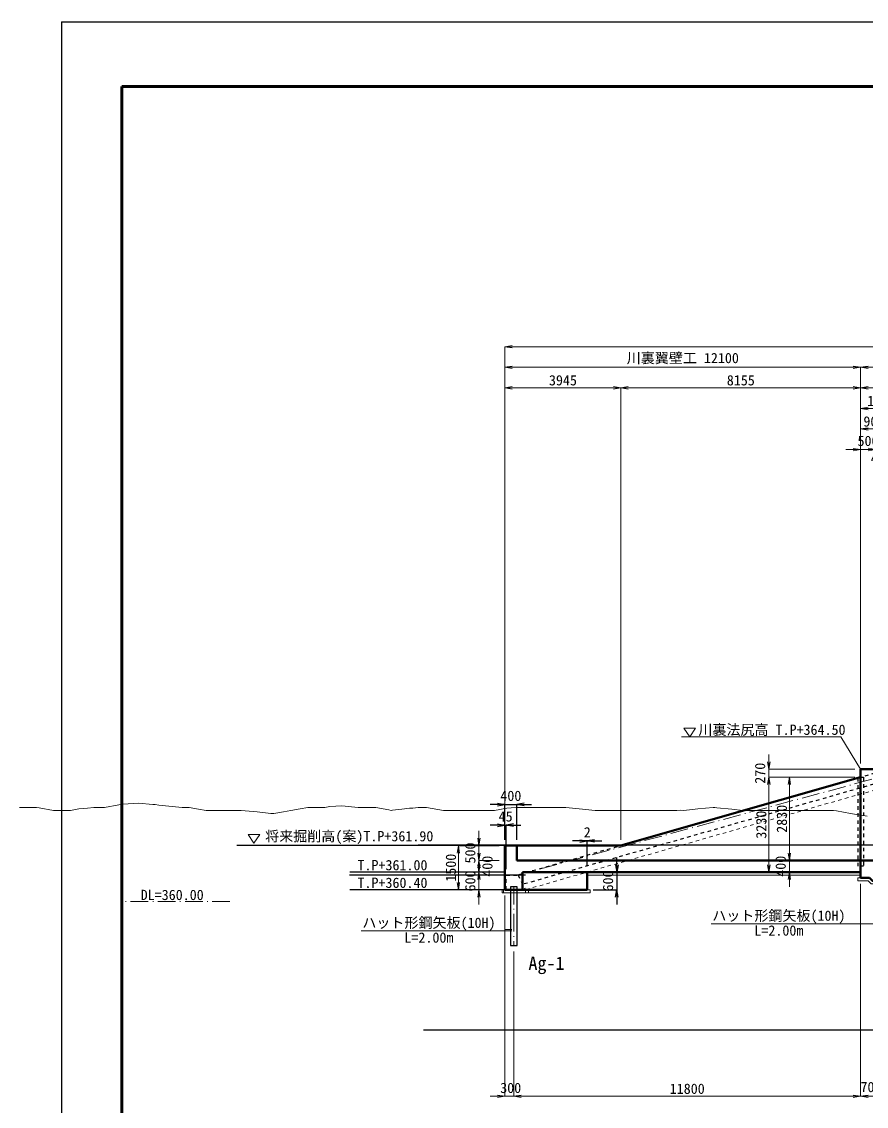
# Model space of a CAD drawing. Header units: millimetres. Extents: x 432273 to 1023813, y -32657 to 705940.
# Drawn here: x 713780 to 742511, y -10163 to 26743 of the extents above; entities that cross this region are included whole.
import ezdxf
from ezdxf.enums import TextEntityAlignment as Align

# ---------------------------------------------------------------- set-up
doc = ezdxf.new("R2010")
doc.units = ezdxf.units.MM
doc.header["$LTSCALE"] = 100
doc.header["$PDSIZE"] = 300
for name, pattern in [('SXF_一点短鎖線', [9.25, 6, -1.5, 0.25, -1.5]), ('SXF_跳び破線', [12, 6, -6]), ('破線1', [7.5, 6, -1.5])]:
    doc.linetypes.add(name, pattern=pattern)
doc.layers.get('Defpoints').update_dxf_attribs({"color": 153})
for name, color, linetype, lineweight in [('D-BGD', 7, 'Continuous', 13), ('D-BMK', 2, 'SXF_一点短鎖線', 13), ('D-BYP-STR3', 3, 'Continuous', 25), ('D-BYP-STR4', 6, 'Continuous', 25), ('D-BYP-STR6', 2, 'SXF_一点短鎖線', 13), ('D-BYP-STR7', 2, 'Continuous', 13), ('D-STR', 1, 'Continuous', 50), ('D-STR-DIM', 7, 'Continuous', 13), ('D-STR-HTXT', 7, 'Continuous', 13), ('D-STR-TXT', 7, 'Continuous', 13), ('D-TTL', 2, 'Continuous', 140)]:
    doc.layers.add(name, color=color, linetype=linetype, lineweight=lineweight)
doc.layers.add('D-WORK2', color=11, linetype='Continuous', plot=False)
doc.layers.add('地層線', color=7, linetype='Continuous')
doc.styles.add('MS ゴシック', font='MS Gothic.ttf')
doc.styles.add('MS-Gothic_5', font='MS Gothic.ttf', dxfattribs={"height": 5})
doc.styles.add('ＭＳ ゴシック', font='MS Gothic.ttf')
doc.dimstyles.new('DIM-100-F', dxfattribs={"dimscale": 100, "dimtxt": 3.5, "dimasz": 2.5, "dimexe": 0, "dimexo": 2, "dimgap": 0.8, "dimtad": 1, "dimdec": 0, "dimzin": 0, "dimdsep": 46, "dimtxsty": 'MS ゴシック', "dimblk": 'OPEN', "dimcen": 0.1, "dimclrd": 256, "dimclre": 256, "dimclrt": 256, "dimaunit": 1, "dimadec": 4, "dimazin": 0, "dimtfac": 1, "dimtdec": 0, "dimtmove": 2, "dimatfit": 3, "dimldrblk": 'OPEN', "dimfxl": 1, "dimtolj": 1, "dimtzin": 0, "dimlwd": -1, "dimlwe": -1, "dimarcsym": 2})

# ---------------------------------------------------------------- blocks, each defined once
blk = doc.blocks.new('_Open')
at = {"color": 0, "linetype": 'ByBlock', "lineweight": -2}
for p, q in [((-1, 0.17), (0, 0)), ((-1, -0.17), (0, 0)), ((0, 0), (-1, 0))]:
    blk.add_line(p, q, dxfattribs=at)
blk = doc.blocks.new('*D238')
at = {"layer": 'D-STR-DIM', "ltscale": 0.2, "transparency": 16777216}
for p, q in [((742319, -2594), (742319, -9822)), ((743019, -4494), (743019, -9822)), ((742769, -9822), (742569, -9822))]:
    blk.add_line(p, q, dxfattribs=at)
at = {"layer": 'Defpoints', "color": 0, "ltscale": 0.2, "transparency": 16777216}
for p in [(742319, -2394), (743019, -4294), (742319, -9822)]:
    blk.add_point(p, dxfattribs=at)
at = {"layer": 'D-STR-DIM', "ltscale": 0.2, "transparency": 16777216, "xscale": 250, "yscale": 250, "zscale": 250, "rotation": 180}
blk.add_blockref('_Open', (742319, -9822), dxfattribs=at)
at = {"layer": 'D-STR-DIM', "ltscale": 0.2, "transparency": 16777216, "xscale": 250, "yscale": 250, "zscale": 250}
blk.add_blockref('_Open', (743019, -9822), dxfattribs=at)
at = {"layer": 'D-STR-DIM', "ltscale": 0.2, "transparency": 16777216, "insert": (742669, -9509), "char_height": 350, "attachment_point": 5, "style": 'MS ゴシック'}
blk.add_mtext('\\A1;700', dxfattribs=at)
blk = doc.blocks.new('*D58')
at = {"layer": 'D-STR-DIM', "ltscale": 0.2, "transparency": 16777216}
for p, q in [((734164, -1094), (734164, 14284)), ((742069, 14284), (734414, 14284)), ((742319, 1506), (742319, 14284))]:
    blk.add_line(p, q, dxfattribs=at)
at = {"layer": 'Defpoints', "color": 0, "ltscale": 0.2, "transparency": 16777216}
for p in [(734164, 14284), (742319, 1306), (734164, -1294)]:
    blk.add_point(p, dxfattribs=at)
at = {"layer": 'D-STR-DIM', "ltscale": 0.2, "transparency": 16777216, "xscale": 250, "yscale": 250, "zscale": 250, "rotation": 180}
blk.add_blockref('_Open', (734164, 14284), dxfattribs=at)
at = {"layer": 'D-STR-DIM', "ltscale": 0.2, "transparency": 16777216, "xscale": 250, "yscale": 250, "zscale": 250}
blk.add_blockref('_Open', (742319, 14284), dxfattribs=at)
at = {"layer": 'D-STR-DIM', "ltscale": 0.2, "transparency": 16777216, "insert": (738242, 14539), "char_height": 350, "attachment_point": 5, "style": 'MS ゴシック'}
blk.add_mtext('\\A1;8155', dxfattribs=at)
blk = doc.blocks.new('*D241')
at = {"layer": 'D-STR-DIM', "ltscale": 0.2, "transparency": 16777216}
for p, q in [((729335, -1044), (729335, -794)), ((730019, -1294), (729335, -1294)), ((729335, -1794), (729335, -1294)), ((730019, -1794), (729335, -1794)), ((729335, -2044), (729335, -2294))]:
    blk.add_line(p, q, dxfattribs=at)
at = {"layer": 'Defpoints', "color": 0, "ltscale": 0.2, "transparency": 16777216}
for p in [(729335, -1294), (730219, -1294), (730219, -1794)]:
    blk.add_point(p, dxfattribs=at)
at = {"layer": 'D-STR-DIM', "ltscale": 0.2, "transparency": 16777216, "xscale": 250, "yscale": 250, "zscale": 250}
for p, rotation in [((729335, -1294), 270), ((729335, -1794), 90)]:
    blk.add_blockref('_Open', p, dxfattribs=dict(at, rotation=rotation))
at = {"layer": 'D-STR-DIM', "ltscale": 0.2, "transparency": 16777216, "insert": (729040, -1544), "char_height": 350, "attachment_point": 5, "rotation": 90, "style": 'MS ゴシック'}
blk.add_mtext('\\A1;500', dxfattribs=at)
blk = doc.blocks.new('*D242')
at = {"layer": 'D-STR-DIM', "ltscale": 0.2, "transparency": 16777216}
for p, q in [((729335, -1544), (729335, -1294)), ((730019, -1794), (729335, -1794)), ((729335, -1794), (729335, -2194)), ((730019, -2194), (729335, -2194)), ((729335, -2444), (729335, -2694))]:
    blk.add_line(p, q, dxfattribs=at)
at = {"layer": 'Defpoints', "color": 0, "ltscale": 0.2, "transparency": 16777216}
for p in [(730219, -1794), (729335, -2194), (730219, -2194)]:
    blk.add_point(p, dxfattribs=at)
at = {"layer": 'D-STR-DIM', "ltscale": 0.2, "transparency": 16777216, "xscale": 250, "yscale": 250, "zscale": 250}
for p, rotation in [((729335, -1794), 270), ((729335, -2194), 90)]:
    blk.add_blockref('_Open', p, dxfattribs=dict(at, rotation=rotation))
at = {"layer": 'D-STR-DIM', "ltscale": 0.2, "transparency": 16777216, "insert": (729622, -1994), "char_height": 350, "attachment_point": 5, "rotation": 90, "style": 'MS ゴシック'}
blk.add_mtext('\\A1;400', dxfattribs=at)
blk = doc.blocks.new('*D70')
at = {"layer": 'D-STR-DIM', "ltscale": 0.2, "transparency": 16777216}
for p, q in [((742319, -2594), (742319, -9822)), ((730519, -4894), (730519, -9822)), ((742069, -9822), (730769, -9822))]:
    blk.add_line(p, q, dxfattribs=at)
at = {"layer": 'Defpoints', "color": 0, "ltscale": 0.2, "transparency": 16777216}
for p in [(742319, -2394), (730519, -4694), (730519, -9822)]:
    blk.add_point(p, dxfattribs=at)
at = {"layer": 'D-STR-DIM', "ltscale": 0.2, "transparency": 16777216, "xscale": 250, "yscale": 250, "zscale": 250, "rotation": 180}
blk.add_blockref('_Open', (730519, -9822), dxfattribs=at)
at = {"layer": 'D-STR-DIM', "ltscale": 0.2, "transparency": 16777216, "xscale": 250, "yscale": 250, "zscale": 250}
blk.add_blockref('_Open', (742319, -9822), dxfattribs=at)
at = {"layer": 'D-STR-DIM', "ltscale": 0.2, "transparency": 16777216, "insert": (736419, -9567), "char_height": 350, "attachment_point": 5, "style": 'MS ゴシック'}
blk.add_mtext('\\A1;11800', dxfattribs=at)
blk = doc.blocks.new('*D72')
at = {"layer": 'D-STR-DIM', "ltscale": 0.2, "transparency": 16777216}
for p, q in [((730219, -1094), (730219, 14284)), ((733914, 14284), (730469, 14284)), ((734164, -1094), (734164, 14284))]:
    blk.add_line(p, q, dxfattribs=at)
at = {"layer": 'Defpoints', "color": 0, "ltscale": 0.2, "transparency": 16777216}
for p in [(730219, 14284), (730219, -1294), (734164, -1294)]:
    blk.add_point(p, dxfattribs=at)
at = {"layer": 'D-STR-DIM', "ltscale": 0.2, "transparency": 16777216, "xscale": 250, "yscale": 250, "zscale": 250, "rotation": 180}
blk.add_blockref('_Open', (730219, 14284), dxfattribs=at)
at = {"layer": 'D-STR-DIM', "ltscale": 0.2, "transparency": 16777216, "xscale": 250, "yscale": 250, "zscale": 250}
blk.add_blockref('_Open', (734164, 14284), dxfattribs=at)
at = {"layer": 'D-STR-DIM', "ltscale": 0.2, "transparency": 16777216, "insert": (732192, 14539), "char_height": 350, "attachment_point": 5, "style": 'MS ゴシック'}
blk.add_mtext('\\A1;3945', dxfattribs=at)
blk = doc.blocks.new('*D81')
at = {"layer": 'D-STR-DIM', "ltscale": 0.2, "transparency": 16777216}
for p, q in [((730219, -2994), (730219, -9822)), ((730519, -4894), (730519, -9822)), ((729969, -9822), (729719, -9822)), ((730219, -9822), (730519, -9822)), ((730769, -9822), (731019, -9822))]:
    blk.add_line(p, q, dxfattribs=at)
at = {"layer": 'Defpoints', "color": 0, "ltscale": 0.2, "transparency": 16777216}
for p in [(730219, -2794), (730519, -4694), (730519, -9822)]:
    blk.add_point(p, dxfattribs=at)
at = {"layer": 'D-STR-DIM', "ltscale": 0.2, "transparency": 16777216, "xscale": 250, "yscale": 250, "zscale": 250}
blk.add_blockref('_Open', (730219, -9822), dxfattribs=at)
at = {"layer": 'D-STR-DIM', "ltscale": 0.2, "transparency": 16777216, "xscale": 250, "yscale": 250, "zscale": 250, "rotation": 180}
blk.add_blockref('_Open', (730519, -9822), dxfattribs=at)
at = {"layer": 'D-STR-DIM', "ltscale": 0.2, "transparency": 16777216, "insert": (730414, -9538), "char_height": 350, "attachment_point": 5, "style": 'MS ゴシック'}
blk.add_mtext('\\A1;300', dxfattribs=at)
blk = doc.blocks.new('*D90')
at = {"layer": 'D-STR-DIM', "ltscale": 0.2, "transparency": 16777216}
for p, q in [((730219, -1094), (730219, 14984)), ((730469, 14984), (742069, 14984)), ((742319, 1506), (742319, 14984))]:
    blk.add_line(p, q, dxfattribs=at)
at = {"layer": 'Defpoints', "color": 0, "ltscale": 0.2, "transparency": 16777216}
for p in [(742319, 14984), (742319, 1306), (730219, -1294)]:
    blk.add_point(p, dxfattribs=at)
at = {"layer": 'D-STR-DIM', "ltscale": 0.2, "transparency": 16777216, "xscale": 250, "yscale": 250, "zscale": 250, "rotation": 180}
blk.add_blockref('_Open', (730219, 14984), dxfattribs=at)
at = {"layer": 'D-STR-DIM', "ltscale": 0.2, "transparency": 16777216, "xscale": 250, "yscale": 250, "zscale": 250}
blk.add_blockref('_Open', (742319, 14984), dxfattribs=at)
at = {"layer": 'D-STR-DIM', "ltscale": 0.2, "transparency": 16777216, "insert": (736269, 15278), "char_height": 350, "attachment_point": 5, "style": 'MS ゴシック'}
blk.add_mtext('\\A1;川裏翼壁工 12100', dxfattribs=at)
blk = doc.blocks.new('*D255')
at = {"layer": 'D-STR-DIM', "ltscale": 0.2, "transparency": 16777216}
for p, q in [((742069, 12182), (741819, 12182)), ((742319, 1506), (742319, 12182)), ((742319, 12182), (742819, 12182)), ((742819, 1506), (742819, 12182)), ((743069, 12182), (743319, 12182))]:
    blk.add_line(p, q, dxfattribs=at)
at = {"layer": 'Defpoints', "color": 0, "ltscale": 0.2, "transparency": 16777216}
for p in [(742819, 12182), (742319, 1306), (742819, 1306)]:
    blk.add_point(p, dxfattribs=at)
at = {"layer": 'D-STR-DIM', "ltscale": 0.2, "transparency": 16777216, "xscale": 250, "yscale": 250, "zscale": 250}
blk.add_blockref('_Open', (742319, 12182), dxfattribs=at)
at = {"layer": 'D-STR-DIM', "ltscale": 0.2, "transparency": 16777216, "xscale": 250, "yscale": 250, "zscale": 250, "rotation": 180}
blk.add_blockref('_Open', (742819, 12182), dxfattribs=at)
at = {"layer": 'D-STR-DIM', "ltscale": 0.2, "transparency": 16777216, "insert": (742569, 12477), "char_height": 350, "attachment_point": 5, "style": 'MS ゴシック'}
blk.add_mtext('\\A1;500', dxfattribs=at)
blk = doc.blocks.new('*D256')
at = {"layer": 'D-STR-DIM', "ltscale": 0.2, "transparency": 16777216}
for p, q in [((742569, 12184), (742319, 12184)), ((742819, 1506), (742819, 12184)), ((742819, 12184), (743219, 12184)), ((743219, 1506), (743219, 12184)), ((743469, 12184), (743719, 12184))]:
    blk.add_line(p, q, dxfattribs=at)
at = {"layer": 'Defpoints', "color": 0, "ltscale": 0.2, "transparency": 16777216}
for p in [(743219, 12184), (742819, 1306), (743219, 1306)]:
    blk.add_point(p, dxfattribs=at)
at = {"layer": 'D-STR-DIM', "ltscale": 0.2, "transparency": 16777216, "xscale": 250, "yscale": 250, "zscale": 250}
blk.add_blockref('_Open', (742819, 12184), dxfattribs=at)
at = {"layer": 'D-STR-DIM', "ltscale": 0.2, "transparency": 16777216, "xscale": 250, "yscale": 250, "zscale": 250, "rotation": 180}
blk.add_blockref('_Open', (743219, 12184), dxfattribs=at)
at = {"layer": 'D-STR-DIM', "ltscale": 0.2, "transparency": 16777216, "insert": (743019, 11882), "char_height": 350, "attachment_point": 5, "style": 'MS ゴシック'}
blk.add_mtext('\\A1;400', dxfattribs=at)
blk = doc.blocks.new('*D91')
at = {"layer": 'D-STR-DIM', "ltscale": 0.2, "transparency": 16777216}
for p, q in [((742319, 1506), (742319, 12884)), ((742569, 12884), (742969, 12884)), ((743219, 1506), (743219, 12884))]:
    blk.add_line(p, q, dxfattribs=at)
at = {"layer": 'Defpoints', "color": 0, "ltscale": 0.2, "transparency": 16777216}
for p in [(743219, 12884), (742319, 1306), (743219, 1306)]:
    blk.add_point(p, dxfattribs=at)
at = {"layer": 'D-STR-DIM', "ltscale": 0.2, "transparency": 16777216, "xscale": 250, "yscale": 250, "zscale": 250, "rotation": 180}
blk.add_blockref('_Open', (742319, 12884), dxfattribs=at)
at = {"layer": 'D-STR-DIM', "ltscale": 0.2, "transparency": 16777216, "xscale": 250, "yscale": 250, "zscale": 250}
blk.add_blockref('_Open', (743219, 12884), dxfattribs=at)
at = {"layer": 'D-STR-DIM', "ltscale": 0.2, "transparency": 16777216, "insert": (742769, 13139), "char_height": 350, "attachment_point": 5, "style": 'MS ゴシック'}
blk.add_mtext('\\A1;900', dxfattribs=at)
blk = doc.blocks.new('*D92')
at = {"layer": 'D-STR-DIM', "ltscale": 0.2, "transparency": 16777216}
for p, q in [((742319, 1506), (742319, 14284)), ((742569, 14284), (743969, 14284)), ((744219, 1006), (744219, 14284))]:
    blk.add_line(p, q, dxfattribs=at)
at = {"layer": 'Defpoints', "color": 0, "ltscale": 0.2, "transparency": 16777216}
for p in [(744219, 14284), (742319, 1306), (744219, 806)]:
    blk.add_point(p, dxfattribs=at)
at = {"layer": 'D-STR-DIM', "ltscale": 0.2, "transparency": 16777216, "xscale": 250, "yscale": 250, "zscale": 250, "rotation": 180}
blk.add_blockref('_Open', (742319, 14284), dxfattribs=at)
at = {"layer": 'D-STR-DIM', "ltscale": 0.2, "transparency": 16777216, "xscale": 250, "yscale": 250, "zscale": 250}
blk.add_blockref('_Open', (744219, 14284), dxfattribs=at)
at = {"layer": 'D-STR-DIM', "ltscale": 0.2, "transparency": 16777216, "insert": (743269, 14539), "char_height": 350, "attachment_point": 5, "style": 'MS ゴシック'}
blk.add_mtext('\\A1;1900', dxfattribs=at)
blk = doc.blocks.new('*D93')
at = {"layer": 'D-STR-DIM', "ltscale": 0.2, "transparency": 16777216}
for p, q in [((742319, 1506), (742319, 14984)), ((742569, 14984), (772969, 14984)), ((773219, 506), (773219, 14984))]:
    blk.add_line(p, q, dxfattribs=at)
at = {"layer": 'Defpoints', "color": 0, "ltscale": 0.2, "transparency": 16777216}
for p in [(773219, 14984), (742319, 1306), (773219, 306)]:
    blk.add_point(p, dxfattribs=at)
at = {"layer": 'D-STR-DIM', "ltscale": 0.2, "transparency": 16777216, "xscale": 250, "yscale": 250, "zscale": 250, "rotation": 180}
blk.add_blockref('_Open', (742319, 14984), dxfattribs=at)
at = {"layer": 'D-STR-DIM', "ltscale": 0.2, "transparency": 16777216, "xscale": 250, "yscale": 250, "zscale": 250}
blk.add_blockref('_Open', (773219, 14984), dxfattribs=at)
at = {"layer": 'D-STR-DIM', "ltscale": 0.2, "transparency": 16777216, "insert": (757769, 15272), "char_height": 350, "attachment_point": 5, "style": 'MS ゴシック'}
blk.add_mtext('\\A1;樋門本体工 30900', dxfattribs=at)
blk = doc.blocks.new('*D94')
at = {"layer": 'D-STR-DIM', "ltscale": 0.2, "transparency": 16777216}
for p, q in [((730219, -1094), (730219, 15684)), ((730469, 15684), (763731, 15684)), ((763981, 5425), (763981, 15684))]:
    blk.add_line(p, q, dxfattribs=at)
at = {"layer": 'Defpoints', "color": 0, "ltscale": 0.2, "transparency": 16777216}
for p in [(763981, 15684), (763981, 5225), (730219, -1294)]:
    blk.add_point(p, dxfattribs=at)
at = {"layer": 'D-STR-DIM', "ltscale": 0.2, "transparency": 16777216, "xscale": 250, "yscale": 250, "zscale": 250, "rotation": 180}
blk.add_blockref('_Open', (730219, 15684), dxfattribs=at)
at = {"layer": 'D-STR-DIM', "ltscale": 0.2, "transparency": 16777216, "xscale": 250, "yscale": 250, "zscale": 250}
blk.add_blockref('_Open', (763981, 15684), dxfattribs=at)
at = {"layer": 'D-STR-DIM', "ltscale": 0.2, "transparency": 16777216, "insert": (747100, 15939), "char_height": 350, "attachment_point": 5, "style": 'MS ゴシック'}
blk.add_mtext('\\A1;33762', dxfattribs=at)
blk = doc.blocks.new('*D99')
at = {"layer": 'D-STR-DIM', "ltscale": 0.2, "transparency": 16777216}
for p, q in [((739194, 1556), (739194, 1806)), ((742119, 1306), (739194, 1306)), ((739194, 1036), (739194, 1306)), ((742119, 1036), (739194, 1036)), ((739194, 786), (739194, 536))]:
    blk.add_line(p, q, dxfattribs=at)
at = {"layer": 'Defpoints', "color": 0, "ltscale": 0.2, "transparency": 16777216}
for p in [(739194, 1306), (742319, 1306), (742319, 1036)]:
    blk.add_point(p, dxfattribs=at)
at = {"layer": 'D-STR-DIM', "ltscale": 0.2, "transparency": 16777216, "xscale": 250, "yscale": 250, "zscale": 250}
for p, rotation in [((739194, 1306), 270), ((739194, 1036), 90)]:
    blk.add_blockref('_Open', p, dxfattribs=dict(at, rotation=rotation))
at = {"layer": 'D-STR-DIM', "ltscale": 0.2, "transparency": 16777216, "insert": (738899, 1171), "char_height": 350, "attachment_point": 5, "rotation": 90, "style": 'MS ゴシック'}
blk.add_mtext('\\A1;270', dxfattribs=at)
blk = doc.blocks.new('*D100')
at = {"layer": 'D-STR-DIM', "ltscale": 0.2, "transparency": 16777216}
for p, q in [((742119, 1036), (739894, 1036)), ((739894, 786), (739894, -1544)), ((742019, -1794), (739894, -1794))]:
    blk.add_line(p, q, dxfattribs=at)
at = {"layer": 'Defpoints', "color": 0, "ltscale": 0.2, "transparency": 16777216}
for p in [(742319, 1036), (739894, -1794), (742219, -1794)]:
    blk.add_point(p, dxfattribs=at)
at = {"layer": 'D-STR-DIM', "ltscale": 0.2, "transparency": 16777216, "xscale": 250, "yscale": 250, "zscale": 250}
for p, rotation in [((739894, 1036), 90), ((739894, -1794), 270)]:
    blk.add_blockref('_Open', p, dxfattribs=dict(at, rotation=rotation))
at = {"layer": 'D-STR-DIM', "ltscale": 0.2, "transparency": 16777216, "insert": (739639, -379), "char_height": 350, "attachment_point": 5, "rotation": 90, "style": 'MS ゴシック'}
blk.add_mtext('\\A1;2830', dxfattribs=at)
blk = doc.blocks.new('*D101')
at = {"layer": 'D-STR-DIM', "ltscale": 0.2, "transparency": 16777216}
for p, q in [((739894, -1544), (739894, -1294)), ((742019, -1794), (739894, -1794)), ((739894, -1794), (739894, -2194)), ((742019, -2194), (739894, -2194)), ((739894, -2444), (739894, -2694))]:
    blk.add_line(p, q, dxfattribs=at)
at = {"layer": 'Defpoints', "color": 0, "ltscale": 0.2, "transparency": 16777216}
for p in [(742219, -1794), (739894, -2194), (742219, -2194)]:
    blk.add_point(p, dxfattribs=at)
at = {"layer": 'D-STR-DIM', "ltscale": 0.2, "transparency": 16777216, "xscale": 250, "yscale": 250, "zscale": 250}
for p, rotation in [((739894, -1794), 270), ((739894, -2194), 90)]:
    blk.add_blockref('_Open', p, dxfattribs=dict(at, rotation=rotation))
at = {"layer": 'D-STR-DIM', "ltscale": 0.2, "transparency": 16777216, "insert": (739599, -1994), "char_height": 350, "attachment_point": 5, "rotation": 90, "style": 'MS ゴシック'}
blk.add_mtext('\\A1;400', dxfattribs=at)
blk = doc.blocks.new('*D102')
at = {"layer": 'D-STR-DIM', "ltscale": 0.2, "transparency": 16777216}
for p, q in [((742119, 1036), (739194, 1036)), ((739194, -1944), (739194, 786)), ((742019, -2194), (739194, -2194))]:
    blk.add_line(p, q, dxfattribs=at)
at = {"layer": 'Defpoints', "color": 0, "ltscale": 0.2, "transparency": 16777216}
for p in [(739194, 1036), (742319, 1036), (742219, -2194)]:
    blk.add_point(p, dxfattribs=at)
at = {"layer": 'D-STR-DIM', "ltscale": 0.2, "transparency": 16777216, "xscale": 250, "yscale": 250, "zscale": 250}
for p, rotation in [((739194, 1036), 90), ((739194, -2194), 270)]:
    blk.add_blockref('_Open', p, dxfattribs=dict(at, rotation=rotation))
at = {"layer": 'D-STR-DIM', "ltscale": 0.2, "transparency": 16777216, "insert": (738939, -579), "char_height": 350, "attachment_point": 5, "rotation": 90, "style": 'MS ゴシック'}
blk.add_mtext('\\A1;3230', dxfattribs=at)
blk = doc.blocks.new('*D197')
at = {"layer": 'D-STR-DIM', "ltscale": 1500, "transparency": 16777216}
for p, q in [((742319, 1506), (742319, 13584)), ((743469, 13584), (742569, 13584)), ((743719, 606), (743719, 13584))]:
    blk.add_line(p, q, dxfattribs=at)
at = {"layer": 'Defpoints', "color": 0, "ltscale": 1500, "transparency": 16777216}
for p in [(742319, 13584), (742319, 1306), (743719, 406)]:
    blk.add_point(p, dxfattribs=at)
at = {"layer": 'D-STR-DIM', "ltscale": 1500, "transparency": 16777216, "xscale": 250, "yscale": 250, "zscale": 250, "rotation": 180}
blk.add_blockref('_Open', (742319, 13584), dxfattribs=at)
at = {"layer": 'D-STR-DIM', "ltscale": 1500, "transparency": 16777216, "xscale": 250, "yscale": 250, "zscale": 250}
blk.add_blockref('_Open', (743719, 13584), dxfattribs=at)
at = {"layer": 'D-STR-DIM', "ltscale": 1500, "transparency": 16777216, "insert": (743019, 13839), "char_height": 350, "attachment_point": 5, "style": 'MS ゴシック'}
blk.add_mtext('\\A1;1400', dxfattribs=at)
blk = doc.blocks.new('*D301')
at = {"layer": 'D-STR-DIM', "transparency": 16777216}
for p, q in [((729335, -1944), (729335, -1694)), ((730019, -2194), (729335, -2194)), ((729335, -2194), (729335, -2794)), ((729919, -2794), (729335, -2794)), ((729335, -3044), (729335, -3294))]:
    blk.add_line(p, q, dxfattribs=at)
at = {"layer": 'Defpoints', "color": 0, "transparency": 16777216}
for p in [(730219, -2194), (729335, -2794), (730119, -2794)]:
    blk.add_point(p, dxfattribs=at)
at = {"layer": 'D-STR-DIM', "transparency": 16777216, "xscale": 250, "yscale": 250, "zscale": 250}
for p, rotation in [((729335, -2194), 270), ((729335, -2794), 90)]:
    blk.add_blockref('_Open', p, dxfattribs=dict(at, rotation=rotation))
at = {"layer": 'D-STR-DIM', "transparency": 16777216, "insert": (729040, -2494), "char_height": 350, "attachment_point": 5, "rotation": 90, "style": 'MS ゴシック'}
blk.add_mtext('\\A1;600', dxfattribs=at)
blk = doc.blocks.new('*D302')
at = {"layer": 'D-STR-DIM', "transparency": 16777216}
for p, q in [((730019, -1294), (728635, -1294)), ((728635, -2544), (728635, -1544)), ((729919, -2794), (728635, -2794))]:
    blk.add_line(p, q, dxfattribs=at)
at = {"layer": 'Defpoints', "color": 0, "transparency": 16777216}
for p in [(728635, -1294), (730219, -1294), (730119, -2794)]:
    blk.add_point(p, dxfattribs=at)
at = {"layer": 'D-STR-DIM', "transparency": 16777216, "xscale": 250, "yscale": 250, "zscale": 250}
for p, rotation in [((728635, -1294), 90), ((728635, -2794), 270)]:
    blk.add_blockref('_Open', p, dxfattribs=dict(at, rotation=rotation))
at = {"layer": 'D-STR-DIM', "transparency": 16777216, "insert": (728380, -2044), "char_height": 350, "attachment_point": 5, "rotation": 90, "style": 'MS ゴシック'}
blk.add_mtext('\\A1;1500', dxfattribs=at)
blk = doc.blocks.new('*D303')
at = {"layer": 'D-WORK2', "transparency": 16777216}
for p, q in [((729969, -595), (729719, -595)), ((730219, -1094), (730219, -595)), ((730219, -595), (730264, -595)), ((730264, -2094), (730264, -595)), ((730514, -595), (730764, -595))]:
    blk.add_line(p, q, dxfattribs=at)
at = {"layer": 'Defpoints', "color": 0, "transparency": 16777216}
for p in [(730264, -595), (730219, -1294), (730264, -2294)]:
    blk.add_point(p, dxfattribs=at)
at = {"layer": 'D-WORK2', "transparency": 16777216, "xscale": 250, "yscale": 250, "zscale": 250}
blk.add_blockref('_Open', (730219, -595), dxfattribs=at)
at = {"layer": 'D-WORK2', "transparency": 16777216, "xscale": 250, "yscale": 250, "zscale": 250, "rotation": 180}
blk.add_blockref('_Open', (730264, -595), dxfattribs=at)
at = {"layer": 'D-WORK2', "transparency": 16777216, "insert": (730242, -300), "char_height": 350, "attachment_point": 5, "style": 'MS ゴシック'}
blk.add_mtext('\\A1;45', dxfattribs=at)
blk = doc.blocks.new('*D304')
at = {"layer": 'D-WORK2', "transparency": 16777216}
for p, q in [((732766, -1133), (732516, -1133)), ((733016, -1994), (733016, -1133)), ((733016, -1133), (733019, -1133)), ((733019, -1994), (733019, -1133)), ((733269, -1133), (733519, -1133))]:
    blk.add_line(p, q, dxfattribs=at)
at = {"layer": 'Defpoints', "color": 0, "transparency": 16777216}
for p in [(733019, -1133), (733016, -2194), (733019, -2194)]:
    blk.add_point(p, dxfattribs=at)
at = {"layer": 'D-WORK2', "transparency": 16777216, "xscale": 250, "yscale": 250, "zscale": 250}
blk.add_blockref('_Open', (733016, -1133), dxfattribs=at)
at = {"layer": 'D-WORK2', "transparency": 16777216, "xscale": 250, "yscale": 250, "zscale": 250, "rotation": 180}
blk.add_blockref('_Open', (733019, -1133), dxfattribs=at)
at = {"layer": 'D-WORK2', "transparency": 16777216, "insert": (733018, -838), "char_height": 350, "attachment_point": 5, "style": 'MS ゴシック'}
blk.add_mtext('\\A1;2', dxfattribs=at)
blk = doc.blocks.new('*D305')
at = {"layer": 'D-WORK2', "transparency": 16777216}
for p, q in [((734022, -1944), (734022, -1694)), ((733219, -2194), (734022, -2194)), ((734022, -2194), (734022, -2794)), ((733219, -2794), (734022, -2794)), ((734022, -3044), (734022, -3294))]:
    blk.add_line(p, q, dxfattribs=at)
at = {"layer": 'Defpoints', "color": 0, "transparency": 16777216}
for p in [(733019, -2194), (733019, -2794), (734022, -2794)]:
    blk.add_point(p, dxfattribs=at)
at = {"layer": 'D-WORK2', "transparency": 16777216, "xscale": 250, "yscale": 250, "zscale": 250}
for p, rotation in [((734022, -2194), 270), ((734022, -2794), 90)]:
    blk.add_blockref('_Open', p, dxfattribs=dict(at, rotation=rotation))
at = {"layer": 'D-WORK2', "transparency": 16777216, "insert": (733726, -2494), "char_height": 350, "attachment_point": 5, "rotation": 90, "style": 'MS ゴシック'}
blk.add_mtext('\\A1;600', dxfattribs=at)
blk = doc.blocks.new('*D306')
at = {"layer": 'D-WORK2', "transparency": 16777216}
for p, q in [((729969, 105), (729719, 105)), ((730219, -1094), (730219, 105)), ((730219, 105), (730619, 105)), ((730619, -1094), (730619, 105)), ((730869, 105), (731119, 105))]:
    blk.add_line(p, q, dxfattribs=at)
at = {"layer": 'Defpoints', "color": 0, "transparency": 16777216}
for p in [(730619, 105), (730219, -1294), (730619, -1294)]:
    blk.add_point(p, dxfattribs=at)
at = {"layer": 'D-WORK2', "transparency": 16777216, "xscale": 250, "yscale": 250, "zscale": 250}
blk.add_blockref('_Open', (730219, 105), dxfattribs=at)
at = {"layer": 'D-WORK2', "transparency": 16777216, "xscale": 250, "yscale": 250, "zscale": 250, "rotation": 180}
blk.add_blockref('_Open', (730619, 105), dxfattribs=at)
at = {"layer": 'D-WORK2', "transparency": 16777216, "insert": (730419, 400), "char_height": 350, "attachment_point": 5, "style": 'MS ゴシック'}
blk.add_mtext('\\A1;400', dxfattribs=at)

msp = doc.modelspace()

# ---------------------------------------------------------------- linework, layer by layer
at = {"layer": 'D-BGD', "linetype": 'Continuous', "lineweight": 13}
msp.add_lwpolyline([(742545.4, -293.9), (742320.4, -254.9), (741968.7, -193.9), (741493.5, -111.5), (741392, -101.4), (741317, -93.9), (740998.4, -93.9), (740815.3, -93.9), (740632.2, -93.9), (740313.6, -93.9), (740238.6, -93.9), (740137.4, -93.9), (739661.9, -93.9), (739310.2, -93.9), (739085.3, -93.9), (738781.3, -93.9), (738508.6, -93.9), (738306.8, -93.9), (737931.9, -56.5), (737425.2, -6), (737355.2, 6.1), (737303.3, 6.1), (736778.5, -46.2), (736299.9, -93.9), (736201.8, -84.1), (736069, -93.9), (735625.1, -93.9), (735296.5, -93.9), (735048.4, -93.9), (734772.7, -93.9), (734471.7, -93.9), (734293.1, -93.9), (733895, -93.9), (733356.8, -93.9), (733318.3, -93.9), (733289.7, -93.9), (732741.6, -39.2), (732286.3, 6.1), (732164.9, 6.1), (732000.7, 6.1), (731588.2, 6.1), (731282.9, 6.1), (731011.5, 6.1), (730644.5, 6.1), (730434.8, -9.4), (730279.5, -20.8), (729858.1, -93.9), (729288.4, -93.9), (729281.4, -93.9), (729276.1, -93.9), (728704.7, -93.9), (728272.7, -93.9), (728128, -93.9), (727932.3, -60), (727551.3, 6.1), (727269.3, 6.1), (727082.1, -12.5), (726974.6, -23.3), (726715.9, -49), (726397.9, -80.7), (726349.7, -93.9), (726265.9, -71), (725821.2, 6.1), (725262.5, 6.1), (725244.5, 6.1), (725220.1, 10.3), (724667.8, 65.4), (724259.1, 35.3), (724091.1, 6.1), (723863.9, 6.1), (723514.4, 6.1), (723255.7, -38.7), (722937.7, -93.9), (722687.5, -137.3), (722361, -193.9), (722252.3, -193.9), (721784.3, -147.2), (721248.9, -93.9), (721207.6, -93.9), (721151.7, -93.9), (720630.9, -93.9), (720245.5, -93.9), (720054.2, -93.9), (719795.6, -49), (719477.5, 6.1), (719242.1, 6.1), (718900.8, 40.1), (718439.4, 86.1), (718324.1, 106.1), (718238.7, 106.1), (717747.4, 155.1), (717235.3, 117.3), (717170.7, 106.1), (717083.3, 91), (716594, 6.1), (716231.9, 6.1), (716017.3, -15.3), (715727.2, -44.2), (715440.6, -93.9), (715228.5, -93.9), (714863.9, -93.9), (714371.1, -8.4), (714287.2, -0.1), (714225.1, 6.1), (713898.3, 6.1), (713710.5, 6.1)], dxfattribs=at)
at = {"layer": 'D-BMK', "linetype": 'SXF_一点短鎖線'}
for p, q in [((730518.9, -2693.9), (730518.9, -4693.9)), ((720861.3, -3193.9), (717184.4, -3193.9))]:
    msp.add_line(p, q, dxfattribs=at)
at = {"layer": 'D-BYP-STR3', "linetype": 'SXF_跳び破線', "ltscale": 0.2}
for p, q in [((743264.4, 1306.1), (730664.4, -2293.9)), ((743218.9, 929.1), (730823.6, -2612.4))]:
    msp.add_line(p, q, dxfattribs=at)
msp.add_lwpolyline([(730264.4, -2793.9), (730264.4, -2293.9), (730664.4, -2293.9), (730914.4, -2793.9)], close=True, dxfattribs=at)
at = {"layer": 'D-BYP-STR4', "linetype": 'SXF_跳び破線', "ltscale": 0.2}
for p, q in [((742218.9, 1007.4), (742218.9, -1993.9)), ((742318.9, 1036), (742418.9, 1036)), ((742418.9, 1036), (742418.9, -1993.9)), ((742418.9, -1993.9, -323860), (742218.9, -1993.9, -323860))]:
    msp.add_line(p, q, dxfattribs=at)
at = {"layer": 'D-BYP-STR4'}
msp.add_lwpolyline([(730403.9, -2693.9), (730403.9, -4693.9), (730633.9, -4693.9), (730633.9, -2693.9)], close=True, dxfattribs=at)
at = {"layer": 'D-BYP-STR6', "linetype": 'SXF_跳び破線', "ltscale": 0.2}
msp.add_line((743516.4, 806.1), (730916.4, -2793.9), dxfattribs=at)
at = {"layer": 'D-BYP-STR6', "linetype": 'SXF_一点短鎖線'}
msp.add_lwpolyline([(779018.9, -2693.9), (771220.9, 1205.1), (763980.9, 4825.1), (756980.9, 4825.1), (731010.6, -2193.9)], dxfattribs=at)
at = {"layer": 'D-BYP-STR7'}
msp.add_line((733018.9, -2293.9), (742318.9, -2293.9), dxfattribs=at)
for points in [[(742218.9, -2493.9), (742218.9, -2393.9), (742318.9, -2393.9)], [(742218.9, -2493.9), (742577.5, -2493.9), (742677.5, -2593.9), (743360.3, -2593.9), (743460.3, -2493.9), (744318.9, -2493.9)], [(730218.9, -2793.9), (730118.9, -2793.9), (730118.9, -2893.9), (730916.9, -2893.9), (730916.9, -2793.9), (730816.9, -2793.9)], [(730118.9, -2893.9), (733118.9, -2893.9), (733118.9, -2793.9), (733018.9, -2793.9)]]:
    msp.add_lwpolyline(points, dxfattribs=at)
at = {"layer": 'D-BYP-STR7', "linetype": 'SXF_跳び破線', "ltscale": 0.2}
msp.add_lwpolyline([(730264.4, -2793.9), (730164.4, -2793.9), (730164.4, -2893.9), (731014.4, -2893.9), (731014.4, -2793.9), (730914.4, -2793.9)], dxfattribs=at)
at = {"layer": 'D-STR'}
for p, q in [((742318.9, 1306.1), (743218.9, 1306.1)), ((742318.9, 1306.1), (742318.9, -2393.9)), ((730218.9, -1293.9), (730218.9, -1793.9)), ((730218.9, -1293.9), (734164.4, -1293.9)), ((730218.9, -1793.9), (730218.9, -2793.9)), ((743718.9, -1793.9), (730618.9, -1793.9)), ((730818.9, -2193.9), (742318.9, -2193.9)), ((730818.9, -2793.9), (730818.9, -2193.9)), ((733018.9, -2193.9), (733018.9, -2793.9)), ((742318.9, -2193.9), (738241.8, -2193.9)), ((730818.9, -2793.9), (730218.9, -2793.9)), ((733018.9, -2793.9), (730818.9, -2793.9))]:
    msp.add_line(p, q, dxfattribs=at)
at = {"layer": 'D-STR', "ltscale": 1500}
msp.add_line((734164.4, -1293.9), (742318.9, 1036), dxfattribs=at)
at = {"layer": 'D-STR', "linetype": '破線1', "ltscale": 100}
msp.add_line((730618.9, -1293.9), (730618.9, -1793.9), dxfattribs=at)
at = {"layer": 'D-STR', "ltscale": 0.01}
msp.add_line((730873.4, -1293.9), (731273.4, -1293.9), dxfattribs=at)
at = {"layer": 'D-STR'}
msp.add_lwpolyline([(742318.9, -2393.9), (742618.9, -2393.9), (742718.9, -2493.9), (743318.9, -2493.9), (743418.9, -2393.9), (744218.9, -2393.9)], dxfattribs=at)
at = {"layer": 'D-STR-HTXT'}
for p, q in [((736703, 2708.8), (736303, 2708.8)), ((736503, 2408.8), (736303, 2708.8)), ((736503, 2408.8), (736703, 2708.8)), ((721879.8, -909.2), (721479.8, -909.2)), ((721679.8, -1209.2), (721479.8, -909.2)), ((721679.8, -1209.2), (721879.8, -909.2)), ((737236.9, -3955.2), (741519.3, -3955.2)), ((741519.3, -3955.2), (771203.9, -3955.2)), ((725332.7, -4195.4), (729930.7, -4195.4)), ((729930.7, -4195.4), (730449.4, -4195.4)), ((730449.4, -4150.4), (730224.4, -4150.4))]:
    msp.add_line(p, q, dxfattribs=at)
at = {"layer": 'D-STR-HTXT', "linetype": 'Continuous'}
for p in [(736228.6, 2408.8), (742318.9, 1306.1)]:
    msp.add_line(p, (741643.7, 2408.8), dxfattribs=at)
at = {"layer": 'D-STR-HTXT', "linetype": 'Continuous', "lineweight": 25}
for p, q in [((730264.4, -1293.9), (721099.7, -1293.9)), ((730218.9, -2193.9), (724937.8, -2193.9)), ((730218.9, -2793.9), (724937.8, -2793.9))]:
    msp.add_line(p, q, dxfattribs=at)
at = {"layer": 'D-TTL'}
for q in [(797184.4, 24543), (717184.4, -30457)]:
    msp.add_line((717184.4, 24543), q, dxfattribs=at)
at = {"layer": 'D-WORK2', "ltscale": 1500}
msp.add_lwpolyline([(730634.9, -2293.9), (729958.9, -2293.9)], dxfattribs=at)
at = {"layer": 'Defpoints', "color": 1}
for q in [(715134.4, -32657), (799234.4, 26743)]:
    msp.add_line((715134.4, 26743), q, dxfattribs=at)
at = {"layer": 'Defpoints', "ltscale": 1500}
msp.add_line((730920.9, -2293.9), (724935.4, -2293.9), dxfattribs=at)
at = {"layer": '地層線', "ltscale": 0.01}
for points in [[(727263.7, -1263.9), (745633.8, -1263.9), (758919.8, -983.9), (772783.4, -1501.1), (782908.5, -1501.1)], [(727445.4, -7563.9), (745633.8, -7563.9), (758919.8, -8183.9), (760919.8, -8183.9), (764065.5, -7769.5), (766167.6, -7138.9), (768966.4, -6514.1), (771045.9, -6278.9), (772783.4, -6203.9), (782908.5, -6203.9)]]:
    msp.add_lwpolyline(points, dxfattribs=at)

# ---------------------------------------------------------------- texts
at = {"layer": 'D-STR-TXT', "color": 7, "style": 'ＭＳ ゴシック'}
for s, p in [('川裏法尻高 T.P+364.50', (736798.5, 2476.6)), ('将来掘削高(案)T.P+361.90', (722061.3, -1145.7)), ('DL=360.00', (717827.8, -3143.9))]:
    msp.add_text(s, height=350, dxfattribs=at).set_placement(p)
at = {"layer": 'D-STR-TXT', "ltscale": 0.01, "style": 'ＭＳ ゴシック'}
for s, p in [('T.P+361.00', (725201.8, -2130.4)), ('T.P+360.40', (725201.8, -2730.4))]:
    msp.add_text(s, height=350, dxfattribs=at).set_placement(p)
for p in [(727632.7, -4195.4), (739536.9, -3955.2)]:
    msp.add_text('ハット形鋼矢板(10H)', height=350, dxfattribs=at).set_placement(p, align=Align.BOTTOM_CENTER)
for p in [(739536.9, -4005.2), (727632.7, -4245.4)]:
    msp.add_text('L=2.00m', height=350, dxfattribs=at).set_placement(p, align=Align.TOP_CENTER)
at = {"layer": '地層線', "ltscale": 0.01, "style": 'MS-Gothic_5'}
msp.add_text('Ag-1', height=450, dxfattribs=at).set_placement((731017.8, -5519.4))

# ---------------------------------------------------------------- dimensions: what is measured, and where the dimension line sits
at = {"layer": 'D-STR-DIM', "ltscale": 0.2}
for base, p1, p2, picture, middle in [((763980.9, 15684.4), (730218.9, -1293.9), (763980.9, 5225.1), '*D94', (747099.9, 15939.4)), ((730218.9177, 14284.4371), (734164.3947, -1293.8817), (730218.9177, -1293.8817), '*D72', (732191.6562, 14539.4371)), ((734164.3947, 14284.4371), (742318.9177, 1306.1183), (734164.3947, -1293.8817), '*D58', (738241.6562, 14539.4371)), ((744218.9, 14284.4), (742318.9, 1306.1), (744218.9, 806.1), '*D92', (743268.9, 14539.4)), ((743218.9, 12884.4), (742318.9, 1306.1), (743218.9, 1306.1), '*D91', (742768.9, 13139.4)), ((742818.9, 12181.7), (742318.9, 1306.1), (742818.9, 1306.1), '*D255', (742568.9, 12476.7)), ((730518.9, -9822.2), (742318.9, -2393.9), (730518.9, -4693.9), '*D70', (736418.9, -9567.2))]:
    dim = msp.add_linear_dim(base=base, p1=p1, p2=p2, dimstyle='DIM-100-F', dxfattribs=at)
    dim.commit()
    dim.dimension.update_dxf_attribs({"geometry": picture, "text_midpoint": middle})
for base, p1, p2, text, picture, middle in [((742318.9, 14984.4), (730218.9, -1293.9), (742318.9, 1306.1), '川裏翼壁工 <>', '*D90', (736268.9, 15277.6)), ((773218.9, 14984.4), (742318.9, 1306.1), (773218.9, 306.1), '樋門本体工 <>', '*D93', (757768.9, 15272.3))]:
    dim = msp.add_linear_dim(base=base, p1=p1, p2=p2, text=text, dimstyle='DIM-100-F', dxfattribs=at)
    dim.commit()
    dim.dimension.update_dxf_attribs({"geometry": picture, "text_midpoint": middle})
at = {"layer": 'D-STR-DIM', "ltscale": 1500}
dim = msp.add_linear_dim(base=(742318.9, 13584.4), p1=(743718.9, 406.1), p2=(742318.9, 1306.1), dimstyle='DIM-100-F', dxfattribs=at)
dim.commit()
dim.dimension.update_dxf_attribs({"geometry": '*D197', "text_midpoint": (743018.9, 13839.4)})
at = {"layer": 'D-STR-DIM', "ltscale": 0.2}
for base, p1, p2, picture, middle in [((743218.9, 12184.4), (742818.9, 1306.1), (743218.9, 1306.1), '*D256', (743018.9, 11882.3)), ((742318.9, -9822.2), (743018.9, -4293.9), (742318.9, -2393.9), '*D238', (742668.9, -9509.2)), ((730518.9, -9822.2), (730218.9, -2793.9), (730518.9, -4693.9), '*D81', (730414.4, -9538.1))]:
    dim = msp.add_linear_dim(base=base, p1=p1, p2=p2, dimstyle='DIM-100-F', dxfattribs=at)
    dim.commit()
    dim.dimension.update_dxf_attribs({"geometry": picture, "text_midpoint": middle, "dimtype": 160})
for base, p1, p2, picture, middle in [((739194.2, 1306.1), (742318.9, 1036), (742318.9, 1306.1), '*D99', (738899.2, 1171.1)), ((739194.2, 1036), (742218.9, -2193.9), (742318.9, 1036), '*D102', (738939.2, -578.9)), ((739894.2, -1793.9), (742318.9, 1036), (742218.9, -1793.9), '*D100', (739639.2, -378.9)), ((729334.9, -1293.9), (730218.9, -1793.9), (730218.9, -1293.9), '*D241', (729039.9, -1543.9)), ((739894.2, -2193.9), (742218.9, -1793.9), (742218.9, -2193.9), '*D101', (739599.2, -1993.9))]:
    dim = msp.add_linear_dim(base=base, p1=p1, p2=p2, angle=90, dimstyle='DIM-100-F', dxfattribs=at)
    dim.commit()
    dim.dimension.update_dxf_attribs({"geometry": picture, "text_midpoint": middle})
at = {"layer": 'D-STR-DIM'}
for base, p1, p2, picture, middle in [((728634.9, -1293.9), (730118.9, -2793.9), (730218.9, -1293.9), '*D302', (728379.9, -2043.9)), ((729334.9, -2793.9), (730218.9, -2193.9), (730118.9, -2793.9), '*D301', (729039.9, -2493.9))]:
    dim = msp.add_linear_dim(base=base, p1=p1, p2=p2, angle=90, dimstyle='DIM-100-F', dxfattribs=at)
    dim.commit()
    dim.dimension.update_dxf_attribs({"geometry": picture, "text_midpoint": middle})
at = {"layer": 'D-STR-DIM', "ltscale": 0.2}
dim = msp.add_linear_dim(base=(729334.9, -2193.9), p1=(730218.9, -1793.9), p2=(730218.9, -2193.9), angle=90, dimstyle='DIM-100-F', dxfattribs=at)
dim.commit()
dim.dimension.update_dxf_attribs({"geometry": '*D242', "text_midpoint": (729621.9, -1993.9), "dimtype": 160})
at = {"layer": 'D-WORK2'}
for base, p1, p2, picture, middle in [((730618.9, 105.1), (730218.9, -1293.9), (730618.9, -1293.9), '*D306', (730418.9, 400.1)), ((730264.3947, -594.9145), (730218.9177, -1293.8817), (730264.3947, -2293.8817), '*D303', (730241.6562, -299.9145)), ((733018.9177, -1132.7586), (733016.4249, -2193.8817), (733018.9177, -2193.8817), '*D304', (733017.6713, -837.7586))]:
    dim = msp.add_linear_dim(base=base, p1=p1, p2=p2, dimstyle='DIM-100-F', dxfattribs=at)
    dim.commit()
    dim.dimension.update_dxf_attribs({"geometry": picture, "text_midpoint": middle})
dim = msp.add_linear_dim(base=(734021.6, -2793.9), p1=(733018.9, -2193.9), p2=(733018.9, -2793.9), angle=90, dimstyle='DIM-100-F', dxfattribs=at)
dim.commit()
dim.dimension.update_dxf_attribs({"geometry": '*D305', "text_midpoint": (733725.7, -2493.9), "dimtype": 160})

doc.saveas('drawing.dxf')
